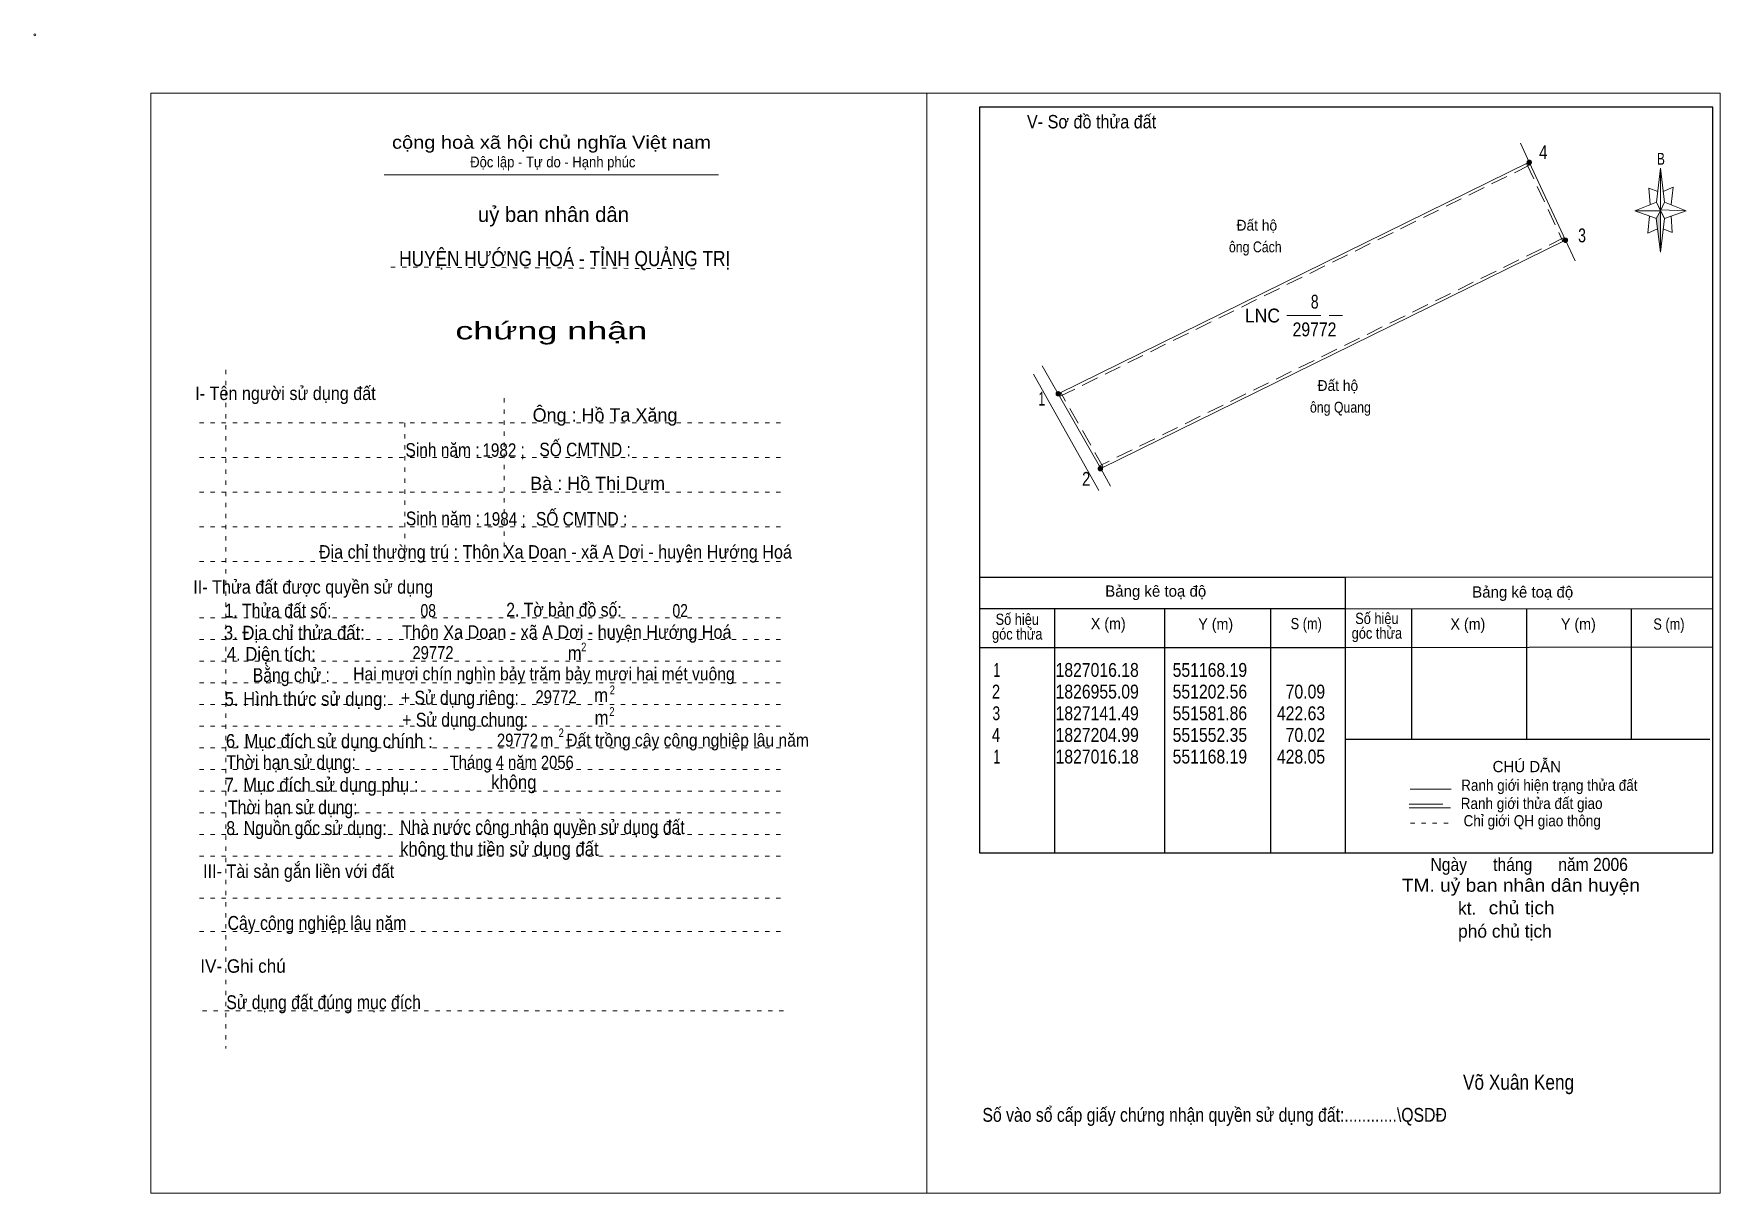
# Model space of a CAD drawing. Header units: centimetres. Extents: x -1.6 to 37.4, y -1.3 to 25.5.
import ezdxf
from ezdxf.enums import TextEntityAlignment as Align

# ---------------------------------------------------------------- set-up
doc = ezdxf.new("R2010")
doc.units = ezdxf.units.CM
doc.header["$LTSCALE"] = 0.13
for name, pattern in [('DOTTED', [1.5, 0.3, -1.2]), ('LONG_DASHED', [7.5, 6, -1.5]), ('MEDIUM_DASHED', [4.5, 3, -1.5])]:
    doc.linetypes.add(name, pattern=pattern)
for name, color, linetype, lineweight in [('1', 7, 'DOTTED', 13), ('10', 7, 'Continuous', 13), ('2', 7, 'Continuous', 25), ('3', 7, 'Continuous', 13), ('30', 7, 'Continuous', 13), ('32', 7, 'LONG_DASHED', 13), ('33', 7, 'LONG_DASHED', 13), ('35', 7, 'Continuous', 13)]:
    doc.layers.add(name, color=color, linetype=linetype, lineweight=lineweight)

msp = doc.modelspace()

# ---------------------------------------------------------------- hatches: boundary and pattern name
at = {"layer": '30'}
msp.add_hatch(color=256, dxfattribs=at).paths.add_polyline_path([(35.97, 21.41), (35.97, 20.45), (35.87, 21.23)])
at = {"layer": '32'}
for points in [[(32.9906, 22.5263, 1), (32.8906, 22.5263, 1)], [(33.8257, 20.7294, 1), (33.7257, 20.7294, 1)], [(22.12, 17.1835, 1), (22.02, 17.1835, 1)], [(23.0926, 15.4548, 1), (22.9926, 15.4548, 1)]]:
    msp.add_hatch(color=256, dxfattribs=at).paths.add_polyline_path(points)

# ---------------------------------------------------------------- linework, layer by layer
at = {"layer": '1', "linetype": 'Continuous'}
msp.add_line((6.51, 22.24), (14.23, 22.24), dxfattribs=at)
at = {"layer": '1'}
for p, q in [((6.67, 20.11), (13.82, 20.07)), ((2.86, 17.74), (2.86, 2.07)), ((9.28, 17.08), (9.28, 13.31)), ((2.25, 16.51), (15.75, 16.51)), ((6.99, 16.51), (6.99, 13.31)), ((2.25, 15.71), (15.75, 15.71)), ((2.25, 14.91), (15.75, 14.91)), ((2.25, 14.11), (15.75, 14.11)), ((2.25, 13.31), (15.75, 13.31)), ((2.25, 12.01), (15.75, 12.01)), ((2.25, 11.51), (15.75, 11.51)), ((2.25, 11.01), (15.75, 11.01)), ((2.25, 10.51), (15.75, 10.51)), ((2.25, 10.01), (15.75, 10.01)), ((2.25, 9.51), (15.75, 9.51)), ((2.25, 9.01), (15.75, 9.01)), ((2.25, 8.51), (15.75, 8.51)), ((2.25, 8.01), (15.75, 8.01)), ((2.25, 7.51), (15.75, 7.51)), ((2.25, 7.01), (15.75, 7.01)), ((2.25, 6.51), (15.75, 6.51)), ((2.25, 5.54), (15.75, 5.54)), ((2.25, 4.77), (15.75, 4.77)), ((2.32, 2.94), (15.82, 2.94))]:
    msp.add_line(p, q, dxfattribs=at)
at = {"layer": '10'}
for p, q in [((32.74, 22.97), (32.94, 22.53)), ((33.78, 20.73), (34, 20.25)), ((23.01, 14.95), (21.5, 17.64)), ((22.07, 17.18), (21.7, 17.83)), ((23.28, 15.05), (23.05, 15.46))]:
    msp.add_line(p, q, dxfattribs=at)
at = {"layer": '10', "linetype": 'MEDIUM_DASHED'}
for p, q in [((22.1, 17.12), (32.97, 22.47)), ((32.88, 22.5), (33.72, 20.7)), ((33.75, 20.79), (23.02, 15.52)), ((23.11, 15.49), (22.13, 17.21))]:
    msp.add_line(p, q, dxfattribs=at)
at = {"layer": '10', "lineweight": 25}
for p, q in [((28.7, 12.95), (37.18, 12.96)), ((28.7, 12.23), (37.18, 12.22)), ((30.22, 12.23), (30.22, 9.21)), ((32.88, 12.23), (32.88, 9.21)), ((35.29, 12.23), (35.29, 9.21)), ((28.7, 11.33), (37.18, 11.34)), ((28.7, 9.21), (37.11, 9.21))]:
    msp.add_line(p, q, dxfattribs=at)
at = {"layer": '10'}
msp.add_lwpolyline([(23.05, 15.46), (22.07, 17.18), (32.94, 22.53), (33.78, 20.73)], close=True, dxfattribs=at)
msp.add_circle((-1.55, 25.47), 0.025, dxfattribs=at)
at = {"layer": '2'}
for p, q in [((20.25, 12.95), (28.7, 12.95)), ((28.7, 6.59), (28.7, 12.95)), ((20.25, 12.23), (28.7, 12.23)), ((21.99, 6.59), (21.99, 12.23)), ((24.53, 10.89), (24.53, 12.23)), ((26.97, 12.23), (26.97, 6.59)), ((20.25, 11.33), (28.7, 11.33))]:
    msp.add_line(p, q, dxfattribs=at)
msp.add_lwpolyline([(37.18, 23.8), (20.25, 23.8), (20.25, 6.59), (37.18, 6.59)], close=True, dxfattribs=at)
msp.add_lwpolyline([(24.53, 6.59), (24.53, 10.39), (24.53, 10.89)], dxfattribs=at)
at = {"layer": '3'}
msp.add_line((19.04, 24.12), (19.04, -1.27), dxfattribs=at)
for points in [[(19.04, 24.12), (1.13, 24.12), (1.13, -1.27), (19.04, -1.27)], [(19.04, -1.27), (37.35, -1.27), (37.35, 24.12), (19.04, 24.12)]]:
    msp.add_lwpolyline(points, dxfattribs=at)
at = {"layer": '30'}
for p, q in [((35.88, 21.61), (35.97, 22.39)), ((35.88, 21.23), (35.38, 21.41)), ((36.06, 21.61), (36.56, 21.41)), ((36.06, 21.23), (35.97, 20.45)), ((36.22, 21.29), (36.24, 20.91)), ((36.24, 20.91), (36.03, 20.99))]:
    msp.add_line(p, q, dxfattribs=at)
for points in [[(35.97, 22.39), (36.06, 21.61), (35.97, 21.41)], [(35.97, 21.41), (35.38, 21.41), (35.88, 21.61), (36.06, 21.23), (36.56, 21.41), (35.97, 21.43)], [(35.97, 21.41), (35.97, 20.45), (35.87, 21.23)]]:
    msp.add_lwpolyline(points, close=True, dxfattribs=at)
for points in [[(35.91, 21.85), (35.7, 21.93), (35.73, 21.55)], [(36.03, 21.85), (36.26, 21.95), (36.22, 21.55)], [(35.97, 21.41), (35.88, 21.61), (35.38, 21.41)], [(35.97, 21.41), (36.06, 21.23), (36.56, 21.41)], [(35.72, 21.29), (35.68, 20.89), (35.9, 20.99)]]:
    msp.add_lwpolyline(points, dxfattribs=at)
at = {"layer": '32'}
for centre in [(32.9406, 22.5263), (33.7757, 20.7294), (22.07, 17.1835), (23.0426, 15.4548)]:
    msp.add_circle(centre, 0.05, dxfattribs=at)
at = {"layer": '33'}
msp.add_line((27.35, 18.99), (28.63, 18.99), dxfattribs=at)
at = {"layer": '35'}
for p, q in [((30.19, 8.06), (31.14, 8.06)), ((30.17, 7.63), (31.12, 7.63))]:
    msp.add_line(p, q, dxfattribs=at)
at = {"layer": '35', "linetype": 'LONG_DASHED'}
msp.add_line((30.17, 7.71), (31.12, 7.71), dxfattribs=at)
at = {"layer": '35', "linetype": 'DOTTED'}
msp.add_line((30.2, 7.27), (31.19, 7.27), dxfattribs=at)

# ---------------------------------------------------------------- texts
at = {"layer": '1'}
for s, height, width, p in [('V- Sơ đồ thửa đất', 0.31, 0.9, (22.84, 23.31)), ('cộng hoà xã hội chủ nghĩa Việt nam', 0.3, 1.15, (10.375, 22.84)), ('Độc lập - Tự do - Hạnh phúc', 0.25, 0.9, (10.405, 22.41)), ('chứng nhận', 0.4, 1.55, (10.37, 18.44)), ('I- Tên người sử dụng đất', 0.31, 0.9, (4.235, 17.04)), ('II- Thửa đất được quyền sử dụng', 0.31, 0.9, (4.875, 12.57)), ('III- Tài sản gắn liền với đất', 0.31, 0.9, (4.54, 6.01)), ('IV- Ghi chú', 0.31, 0.95, (3.255, 3.82))]:
    msp.add_text(s, height=height, dxfattribs=dict(at, width=width)).set_placement(p, align=Align.CENTER)
msp.add_text('uỷ ban nhân dân', height=0.35, dxfattribs=at).set_placement((10.42, 21.15), align=Align.CENTER)
at = {"layer": '10'}
for s, width, p in [('  Đất hộ', 0.95, (26.01, 20.95)), ('ông Cách', 0.85, (26.01, 20.45)), ('  Đất hộ', 0.95, (27.88, 17.25)), ('ông Quang', 0.85, (27.88, 16.75))]:
    msp.add_text(s, height=0.25, dxfattribs=dict(at, width=width)).set_placement(p)
for s, height, p in [('Ông : Hồ Ta Xăng', 0.31, (11.61, 16.54)), ('Bà : Hồ Thị Dưm', 0.31, (11.44, 14.96)), ('kt.  ', 0.3, (31.62, 5.16)), ('phó chủ tịch ', 0.3, (32.435, 4.63))]:
    msp.add_text(s, height=height, dxfattribs=at).set_placement(p, align=Align.CENTER)
for s, height, width, p in [('Sinh năm :', 0.3149, 0.85, (7.86, 15.73)), ('1982 ;', 0.31, 0.85, (9.27, 15.73)), ('SỐ CMTND :', 0.3149, 0.85, (11.15, 15.74)), ('Sinh năm :', 0.3149, 0.85, (7.87, 14.15)), ('1984 ;', 0.31, 0.85, (9.29, 14.14)), ('SỐ CMTND :', 0.3149, 0.85, (11.07, 14.14)), ('Địa chỉ thường trú : Thôn Xa Doan - xã A Dơi - huyện Hướng Hoá', 0.31, 0.9, (10.465, 13.38)), ('08', 0.3, 0.8, (7.53, 12.03)), ('02', 0.3, 0.8, (13.345, 12.03)), (' Thôn Xa Doan - xã A Dơi - huyện Hướng Hoá', 0.31, 0.9, (10.675, 11.53)), ('29772', 0.3, 0.85, (7.64, 11.06)), (' Hai mươi chín nghìn bảy trăm bảy mươi hai mét vuông ', 0.3, 0.9, (10.2, 10.57)), ('29772', 0.3, 0.85, (10.48, 10.04)), ('29772', 0.3, 0.85, (9.59, 9.04)), ('m   Đất trồng cây công nghiệp lâu năm ', 0.3, 0.9, (13.265, 9.04)), ('Tháng 4 năm 2056 ', 0.3, 0.85, (9.505, 8.53)), ('Ngày      tháng      năm 2006', 0.3, 0.9, (32.94, 6.17)), ('TM. uỷ ban nhân dân huyện', 0.3, 1.1, (32.75, 5.69)), ('chủ tịch', 0.3, 1.1, (32.765, 5.17)), ('Võ Xuân Keng ', 0.35, 0.85, (32.75, 1.12))]:
    msp.add_text(s, height=height, dxfattribs=dict(at, width=width)).set_placement(p, align=Align.CENTER)
at = {"layer": '2'}
for s, height, width, p in [('HUYỆN HƯỚNG HOÁ - TỈNH QUẢNG TRỊ', 0.35, 0.85, (10.68, 20.13)), ('Số hiệu', 0.2591, 0.85, (21.125, 11.85)), ('Số hiệu', 0.2591, 0.85, (29.425, 11.87)), ('3. Địa chỉ thửa đất:', 0.32, 0.9, (4.44, 11.51)), ('góc thửa', 0.2591, 0.85, (21.125, 11.51)), ('X (m)', 0.2591, 0.95, (23.225, 11.75)), ('Y (m)', 0.2591, 0.95, (25.705, 11.74)), ('S (m)', 0.2591, 0.85, (27.795, 11.75)), ('góc thửa', 0.2591, 0.85, (29.425, 11.53)), ('X (m)', 0.2591, 0.95, (31.525, 11.74)), ('Y (m)', 0.2591, 0.95, (34.075, 11.74)), ('S (m)', 0.2591, 0.85, (36.165, 11.74)), ('Số vào sổ cấp giấy chứng nhận quyền sử dụng đất:............\\QSDĐ', 0.32, 0.85, (25.68, 0.38))]:
    msp.add_text(s, height=height, dxfattribs=dict(at, width=width)).set_placement(p, align=Align.CENTER)
for p in [(24.32, 12.5), (32.79, 12.48)]:
    msp.add_text('Bảng kê toạ độ', height=0.2591, dxfattribs=at).set_placement(p, align=Align.CENTER)
for s, height, width, p in [('1. Thửa đất số:', 0.32, 0.85, (2.83, 12.02)), ('2. Tờ bản đồ số:', 0.32, 0.85, (9.33, 12.04)), ('4. Diện tích:', 0.32, 0.9, (2.88, 11.02)), ('m', 0.32, 0.9, (10.75, 11.04)), ('2', 0.2, 0.8, (11.06, 11.24)), ('Bằng chử :', 0.32, 0.85, (3.48, 10.53)), ('5. Hình thức sử dụng:', 0.32, 0.9, (2.83, 9.98)), ('+ Sử dụng riêng:', 0.32, 0.85, (6.9, 10.01)), ('m', 0.32, 0.9, (11.36, 10.07)), ('2', 0.2, 0.8, (11.72, 10.25)), ('+ Sử dụng chung:', 0.32, 0.85, (6.93, 9.5)), ('m', 0.32, 0.9, (11.37, 9.55)), ('2', 0.2, 0.8, (11.71, 9.75)), ('6. Mục đích sử dụng chính : ', 0.32, 0.9, (2.86, 9.01)), ('2', 0.2, 0.8, (10.54, 9.26)), ('Thời hạn sử dụng: ', 0.32, 0.85, (2.87, 8.52)), ('7. Mục đích sử dụng phụ : ', 0.32, 0.9, (2.83, 8)), ('không', 0.32, 0.9, (8.98, 8.06)), ('Thời hạn sử dụng: ', 0.32, 0.85, (2.91, 7.48)), ('8. Nguồn gốc sử dụng: ', 0.32, 0.85, (2.87, 7)), ('Nhà nước công nhận quyền sử dụng đất  ', 0.32, 0.85, (6.88, 7.02)), ('không thu tiền sử dụng đất', 0.32, 0.9, (6.88, 6.52)), ('Cây công nghiệp lâu năm', 0.32, 0.85, (2.9, 4.81)), ('Sử dụng đất đúng mục đích', 0.32, 0.85, (2.87, 2.98))]:
    msp.add_text(s, height=height, dxfattribs=dict(at, width=width)).set_placement(p)
at = {"layer": '30', "width": 0.75}
msp.add_text('B', height=0.2756, dxfattribs=at).set_placement((35.98, 22.47), align=Align.CENTER)
at = {"layer": '30'}
for s, width, p in [('1', 0.65, (20.73, 10.65)), ('1827016.18', 0.85, (23.93, 10.65)), ('551168.19', 0.85, (26.43, 10.65)), ('551168.19', 0.85, (26.43, 10.65)), ('2', 0.8, (20.73, 10.15)), ('1826955.09', 0.85, (23.93, 10.15)), ('551202.56', 0.85, (26.43, 10.15)), ('70.09', 0.85, (28.23, 10.15)), ('3', 0.75, (20.73, 9.65)), ('1827141.49', 0.85, (23.93, 9.65)), ('551581.86', 0.85, (26.43, 9.65)), ('422.63', 0.85, (28.23, 9.65)), ('4', 0.8, (20.73, 9.15)), ('1827204.99', 0.85, (23.93, 9.15)), ('551552.35', 0.85, (26.43, 9.15)), ('70.02', 0.85, (28.23, 9.15)), ('1', 0.65, (20.73, 8.65)), ('1827016.18', 0.85, (23.93, 8.65)), ('551168.19', 0.85, (26.43, 8.65)), ('428.05', 0.85, (28.23, 8.65))]:
    msp.add_text(s, height=0.32, dxfattribs=dict(at, width=width)).set_placement(p, align=Align.RIGHT)
at = {"layer": '32'}
for s, width, p in [('4', 0.8, (33.265, 22.6)), ('3', 0.75, (34.16, 20.68)), ('1', 0.65, (21.69, 16.91)), ('2', 0.8, (22.715, 15.06))]:
    msp.add_text(s, height=0.32, dxfattribs=dict(at, width=width)).set_placement(p, align=Align.CENTER)
at = {"layer": '33'}
for s, width, p in [('8', 0.75, (27.99, 19.15)), ('29772', 0.85, (27.985, 18.51))]:
    msp.add_text(s, height=0.32, dxfattribs=dict(at, width=width)).set_placement(p, align=Align.CENTER)
at = {"layer": '33', "width": 0.95}
msp.add_text('LNC', height=0.32, dxfattribs=at).set_placement((27.19, 18.83), align=Align.RIGHT)
at = {"layer": '35'}
msp.add_text('CHÚ DẪN', height=0.2591, dxfattribs=at).set_placement((32.885, 8.45), align=Align.CENTER)
at = {"layer": '35', "width": 0.9}
for s, p in [('Ranh giới hiện trạng thửa đất', (33.405, 8.02)), ('Ranh giới thửa đất giao ', (33.04, 7.6)), ('Chỉ giới QH giao thông', (33.01, 7.2))]:
    msp.add_text(s, height=0.2591, dxfattribs=at).set_placement(p, align=Align.CENTER)

doc.saveas('drawing.dxf')
